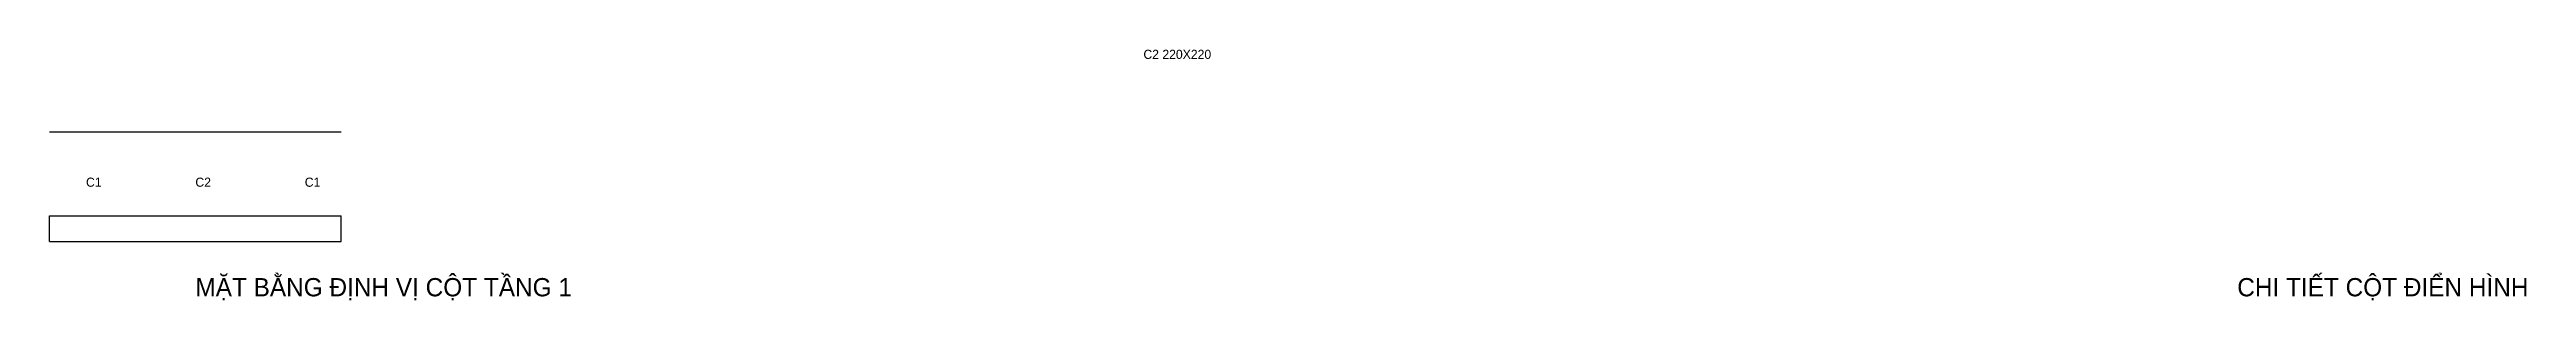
# Model space of a CAD drawing. Header units: millimetres. Extents: x 0 to 67932, y -1610 to 5254.
import ezdxf

# ---------------------------------------------------------------- set-up
doc = ezdxf.new("R2010")
doc.units = ezdxf.units.MM
doc.styles.add('OpenSansCondensed-Light', font='OpenSansCondensed-Light.ttf')
doc.dimstyles.new('EZDXF', dxfattribs={"dimtxt": 0.25, "dimasz": 0.175, "dimexe": 0.375, "dimexo": 0.125, "dimgap": 0.1, "dimtad": 1, "dimlfac": 100, "dimzin": 12, "dimdsep": 46, "dimtxsty": 'OpenSansCondensed-Light', "dimblk": 'ARCHTICK', "dimcen": 2.5, "dimazin": 3, "dimtfac": 0.5, "dimtmove": 2, "dimatfit": 3})

# ---------------------------------------------------------------- blocks, each defined once
blk = doc.blocks.new('_ARCHTICK')
at = {"color": 0, "linetype": 'BYBLOCK', "const_width": 0.15}
blk.add_lwpolyline([(-0.5, -0.5), (0.5, 0.5)], dxfattribs=at)

msp = doc.modelspace()

# ---------------------------------------------------------------- linework, layer by layer
at = {"layer": 'COT'}
for p, q in [((0, 3000), (8000, 3000)), ((0, 0), (8000, 0))]:
    msp.add_line(p, q, dxfattribs=at)

# ---------------------------------------------------------------- texts
at = {"layer": 'CHU'}
for s, height, p in [('C2 220X220', 250, (30000, 5000)), ('C1', 250, (1000, 1500)), ('C2', 250, (4000, 1500)), ('C1', 250, (7000, 1500)), ('MẶT BẰNG ĐỊNH VỊ CỘT TẦNG 1', 500, (4000, -1500)), ('CHI TIẾT CỘT ĐIỂN HÌNH', 500, (60000, -1500))]:
    msp.add_text(s, height=height, dxfattribs=at).set_placement(p)

# ---------------------------------------------------------------- dimensions: what is measured, and where the dimension line sits
at = {"layer": 'DIM'}
msp.add_linear_dim(base=(0, 700), p1=(0, 0), p2=(8000, 0), dimstyle='EZDXF', override={"dimlfac": 1}, dxfattribs=at).render()

doc.saveas('drawing.dxf')
